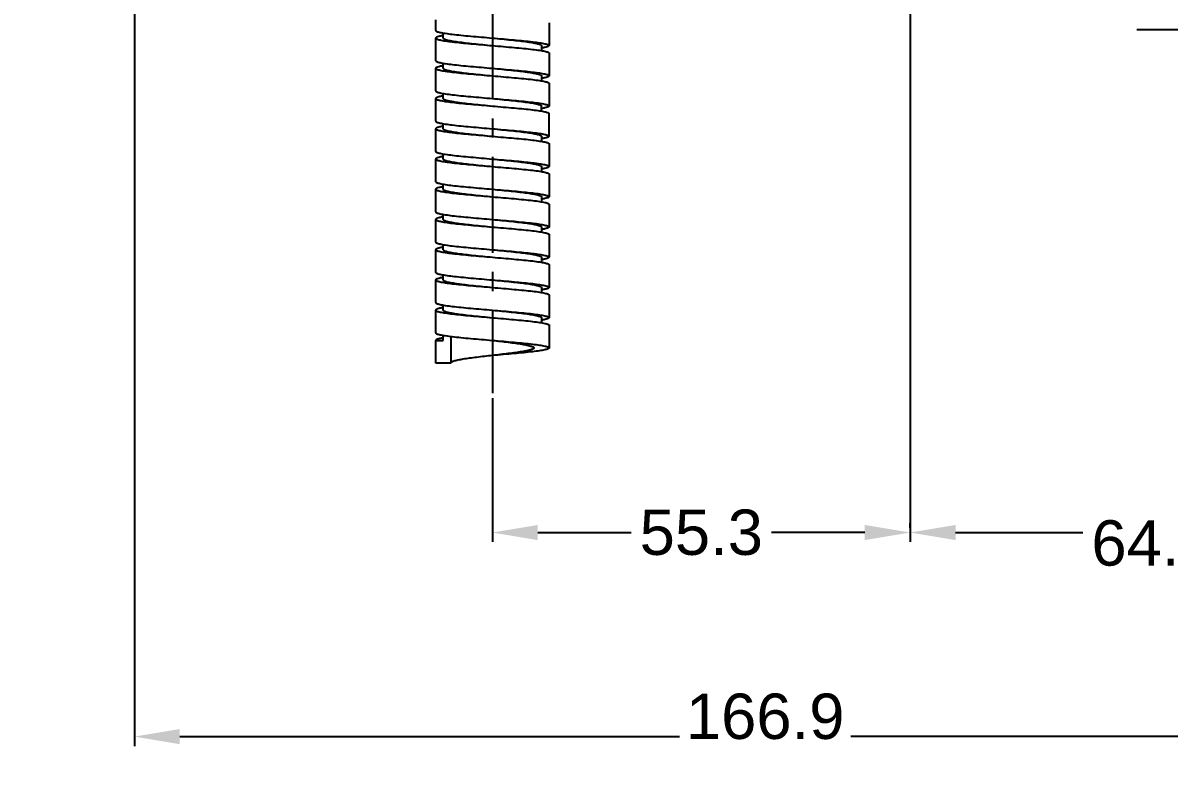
# Model space of a CAD drawing. Header units: millimetres. Extents: x 14221 to 15062, y 1145 to 1740.
# Drawn here: x 14759.9 to 14911.5, y 1253.7 to 1352.5 of the extents above; entities that cross this region are included whole.
import ezdxf

# ---------------------------------------------------------------- set-up
doc = ezdxf.new("R2010")
doc.units = ezdxf.units.MM
doc.linetypes.add('CENTERX2', pattern=[20.32, 12.7, -2.54, 2.54, -2.54])
doc.layers.add('CENTER', color=1, linetype='CENTERX2')
doc.layers.add('DIM', color=3, linetype='Continuous')
doc.styles.get("Standard").update_dxf_attribs({"font": 'arial.ttf'})
doc.dimstyles.new('ISO-25', dxfattribs={"dimtxt": 5, "dimasz": 5, "dimexe": 1.252, "dimexo": 0.625, "dimgap": 1, "dimtad": 1, "dimtoh": 1, "dimdec": 1, "dimdsep": 46, "dimtxsty": 'Standard', "dimcen": 0, "dimclrd": 3, "dimclre": 3, "dimclrt": 4, "dimadec": 0, "dimazin": 0, "dimtfac": 1, "dimtdec": 1, "dimtmove": 0, "dimatfit": 3, "dimfxl": 1, "dimarcsym": 0})

# ---------------------------------------------------------------- blocks, each defined once
blk = doc.blocks.new('*D42')
at = {"layer": 'DIM', "color": 3, "lineweight": -2, "transparency": 16777216}
for p, q in [((14906.31, 1501.87), (14693.02, 1501.87)), ((14694.27, 1495.87), (14694.27, 1371.92)), ((14694.27, 1237.11), (14694.27, 1361.06)), ((14693.65, 1231.11), (14693.02, 1231.11))]:
    blk.add_line(p, q, dxfattribs=at)
at = {"layer": 'DIM', "color": 3, "transparency": 16777216}
for points in [[(14693.27, 1495.87), (14695.27, 1495.87), (14694.27, 1501.87)], [(14693.27, 1237.11), (14695.27, 1237.11), (14694.27, 1231.11)]]:
    blk.add_solid(points, dxfattribs=at)
at = {"layer": 'DIM', "color": 4, "transparency": 16777216, "insert": (14694.27, 1366.49), "char_height": 6, "attachment_point": 5}
blk.add_mtext('(1650)', dxfattribs=at)
blk = doc.blocks.new('*D43')
at = {"layer": 'DIM', "color": 3, "lineweight": -2, "transparency": 16777216}
for p, q in [((14774.65, 1385.33), (14774.65, 1256.86)), ((14941.53, 1258.74), (14941.53, 1259.36)), ((14780.65, 1258.11), (14846.74, 1258.11)), ((14935.53, 1258.11), (14869.44, 1258.11))]:
    blk.add_line(p, q, dxfattribs=at)
at = {"layer": 'DIM', "color": 3, "transparency": 16777216}
for points in [[(14780.65, 1259.11), (14780.65, 1257.11), (14774.65, 1258.11)], [(14935.53, 1259.11), (14935.53, 1257.11), (14941.53, 1258.11)]]:
    blk.add_solid(points, dxfattribs=at)
at = {"layer": 'DIM', "color": 4, "transparency": 16777216, "insert": (14858.09, 1260.76), "char_height": 6, "attachment_point": 5}
blk.add_mtext('166.9', dxfattribs=at)
blk = doc.blocks.new('*D44')
at = {"layer": 'DIM', "color": 3, "lineweight": -2, "transparency": 16777216}
for p, q in [((14877.27, 1377.81), (14877.27, 1283.86)), ((14941.53, 1285.74), (14941.53, 1286.36)), ((14883.27, 1285.11), (14900.09, 1285.11)), ((14935.53, 1285.11), (14918.71, 1285.11))]:
    blk.add_line(p, q, dxfattribs=at)
at = {"layer": 'DIM', "color": 3, "transparency": 16777216}
for points in [[(14883.27, 1286.11), (14883.27, 1284.11), (14877.27, 1285.11)], [(14935.53, 1286.11), (14935.53, 1284.11), (14941.53, 1285.11)]]:
    blk.add_solid(points, dxfattribs=at)
at = {"layer": 'DIM', "color": 4, "transparency": 16777216, "insert": (14909.4, 1283.69), "char_height": 6, "attachment_point": 5}
blk.add_mtext('64.3', dxfattribs=at)
blk = doc.blocks.new('*D45')
at = {"layer": 'DIM', "color": 3, "lineweight": -2, "transparency": 16777216}
for p, q in [((14822.01, 1302.91), (14822.01, 1283.86)), ((14877.27, 1285.74), (14877.27, 1286.36)), ((14828.01, 1285.11), (14840.35, 1285.11)), ((14871.27, 1285.11), (14858.93, 1285.11))]:
    blk.add_line(p, q, dxfattribs=at)
at = {"layer": 'DIM', "color": 3, "transparency": 16777216}
for points in [[(14828.01, 1286.11), (14828.01, 1284.11), (14822.01, 1285.11)], [(14871.27, 1286.11), (14871.27, 1284.11), (14877.27, 1285.11)]]:
    blk.add_solid(points, dxfattribs=at)
at = {"layer": 'DIM', "color": 4, "transparency": 16777216, "insert": (14849.64, 1285.11), "char_height": 6, "attachment_point": 5}
blk.add_mtext('55.3', dxfattribs=at)

msp = doc.modelspace()

# ---------------------------------------------------------------- linework, layer by layer
at = {"color": 7, "linetype": 'Continuous'}
for p, q in [((14814.51, 1351.53), (14814.51, 1352.93)), ((14829.51, 1352.53), (14829.51, 1349.53)), ((14815.51, 1350.53), (14815.51, 1351.21)), ((14814.51, 1347.53), (14814.51, 1350.53)), ((14828.51, 1349.53), (14828.51, 1348.86)), ((14829.51, 1348.53), (14829.51, 1345.53)), ((14814.51, 1343.53), (14814.51, 1346.53)), ((14815.51, 1346.53), (14815.51, 1347.2)), ((14828.51, 1345.53), (14828.51, 1344.86)), ((14829.51, 1344.53), (14829.51, 1341.53)), ((14814.51, 1339.53), (14814.51, 1342.53)), ((14815.51, 1342.53), (14815.51, 1343.21)), ((14828.51, 1340.86), (14828.51, 1341.53)), ((14829.51, 1337.53), (14829.51, 1340.53)), ((14815.51, 1338.53), (14815.51, 1339.21)), ((14814.51, 1335.53), (14814.51, 1338.53)), ((14828.51, 1337.53), (14828.51, 1336.86)), ((14829.51, 1336.53), (14829.51, 1333.53)), ((14814.51, 1331.53), (14814.51, 1334.53)), ((14815.51, 1334.53), (14815.51, 1335.2)), ((14828.51, 1333.53), (14828.51, 1332.87)), ((14815.51, 1330.53), (14815.51, 1331.21)), ((14829.51, 1332.53), (14829.51, 1329.53)), ((14814.51, 1327.53), (14814.51, 1330.53)), ((14828.51, 1329.53), (14828.51, 1328.86)), ((14829.51, 1328.53), (14829.51, 1325.53)), ((14815.51, 1326.53), (14815.51, 1327.2)), ((14814.51, 1323.53), (14814.51, 1326.53)), ((14828.51, 1325.53), (14828.51, 1324.86)), ((14829.51, 1324.53), (14829.51, 1321.53)), ((14814.51, 1319.53), (14814.51, 1322.53)), ((14815.51, 1322.53), (14815.51, 1323.21)), ((14828.51, 1321.53), (14828.51, 1320.86)), ((14829.51, 1320.53), (14829.51, 1317.53)), ((14815.51, 1318.53), (14815.51, 1319.21)), ((14814.51, 1315.53), (14814.51, 1318.53)), ((14828.51, 1317.53), (14828.51, 1316.86)), ((14829.51, 1316.53), (14829.51, 1313.53)), ((14814.51, 1311.53), (14814.51, 1314.53)), ((14815.51, 1314.53), (14815.51, 1315.2)), ((14828.51, 1313.53), (14828.51, 1312.87)), ((14829.51, 1312.53), (14829.51, 1309.53)), ((14814.51, 1310.53), (14815.51, 1310.53)), ((14814.51, 1307.53), (14814.51, 1310.53)), ((14815.51, 1310.53), (14815.51, 1311.21)), ((14816.51, 1311.06), (14816.51, 1307.53)), ((14816.51, 1307.53), (14814.51, 1307.53))]:
    msp.add_line(p, q, dxfattribs=at)
for points, knots in [([(14814.51, 1351.53), (14814.51, 1351.51), (14814.54, 1351.47), (14814.59, 1351.44), (14814.69, 1351.39), (14814.85, 1351.34), (14815.23, 1351.25), (14815.85, 1351.14), (14816.77, 1351.02), (14817.9, 1350.9), (14819.18, 1350.78), (14820.57, 1350.66), (14821.52, 1350.58), (14822.01, 1350.53)], [0, 0, 0, 0, 0.009478, 0.016681, 0.025909, 0.050786, 0.084367, 0.176852, 0.300435, 0.450587, 0.621657, 0.807151, 1, 1, 1, 1]), ([(14815.49, 1350.86), (14815.35, 1350.84), (14815.11, 1350.79), (14814.82, 1350.72), (14814.66, 1350.66), (14814.57, 1350.62), (14814.51, 1350.57), (14814.51, 1350.53)], [0, 0, 0, 0, 0.407973, 0.709117, 0.819033, 0.902363, 1, 1, 1, 1]), ([(14814.51, 1350.53), (14814.51, 1350.51), (14814.54, 1350.47), (14814.59, 1350.44), (14814.69, 1350.39), (14814.85, 1350.34), (14815.23, 1350.25), (14815.85, 1350.14), (14816.77, 1350.02), (14817.9, 1349.9), (14819.18, 1349.78), (14820.57, 1349.66), (14821.52, 1349.58), (14822.01, 1349.53)], [0, 0, 0, 0, 0.009481, 0.016681, 0.025908, 0.050788, 0.084367, 0.176853, 0.300437, 0.450589, 0.621659, 0.807151, 1, 1, 1, 1]), ([(14815.51, 1350.53), (14815.51, 1350.51), (14815.55, 1350.45), (14815.65, 1350.4), (14815.81, 1350.34), (14816.02, 1350.28), (14816.29, 1350.22), (14816.76, 1350.13), (14817.47, 1350.02), (14818.44, 1349.9), (14819.55, 1349.78), (14820.76, 1349.66), (14821.59, 1349.58), (14822.01, 1349.53)], [0, 0, 0, 0, 0.010544, 0.027525, 0.052735, 0.0865, 0.128709, 0.179076, 0.302476, 0.452266, 0.622846, 0.807766, 1, 1, 1, 1]), ([(14822.01, 1350.53), (14822.43, 1350.49), (14823.26, 1350.41), (14824.47, 1350.29), (14825.58, 1350.17), (14826.55, 1350.05), (14827.26, 1349.94), (14827.72, 1349.85), (14828, 1349.79), (14828.21, 1349.73), (14828.37, 1349.67), (14828.47, 1349.61), (14828.51, 1349.56), (14828.51, 1349.53)], [0, 0, 0, 0, 0.192234, 0.377154, 0.547734, 0.697524, 0.820925, 0.871289, 0.913501, 0.947263, 0.972476, 0.989454, 1, 1, 1, 1]), ([(14822.01, 1350.53), (14822.5, 1350.49), (14823.45, 1350.41), (14824.84, 1350.29), (14826.12, 1350.17), (14827.25, 1350.05), (14828.17, 1349.93), (14828.79, 1349.82), (14829.17, 1349.73), (14829.33, 1349.68), (14829.42, 1349.63), (14829.48, 1349.6), (14829.51, 1349.56), (14829.51, 1349.53)], [0, 0, 0, 0, 0.192849, 0.378342, 0.549411, 0.699563, 0.823146, 0.915631, 0.949213, 0.974091, 0.98332, 0.99052, 1, 1, 1, 1]), ([(14822.01, 1349.53), (14822.5, 1349.49), (14823.45, 1349.41), (14824.84, 1349.29), (14826.12, 1349.17), (14827.25, 1349.05), (14828.17, 1348.93), (14828.79, 1348.82), (14829.17, 1348.73), (14829.33, 1348.68), (14829.42, 1348.63), (14829.48, 1348.6), (14829.51, 1348.56), (14829.51, 1348.53)], [0, 0, 0, 0, 0.192849, 0.378342, 0.549412, 0.699565, 0.823148, 0.915634, 0.949212, 0.974093, 0.983318, 0.99052, 1, 1, 1, 1]), ([(14829.51, 1349.53), (14829.51, 1349.5), (14829.45, 1349.45), (14829.36, 1349.41), (14829.2, 1349.35), (14828.92, 1349.28), (14828.68, 1349.23), (14828.54, 1349.21)], [0, 0, 0, 0, 0.097892, 0.181246, 0.29113, 0.592165, 1, 1, 1, 1]), ([(14814.51, 1347.53), (14814.51, 1347.51), (14814.54, 1347.47), (14814.59, 1347.44), (14814.69, 1347.39), (14814.85, 1347.34), (14815.23, 1347.25), (14815.85, 1347.14), (14816.77, 1347.02), (14817.9, 1346.9), (14819.18, 1346.78), (14820.57, 1346.66), (14821.52, 1346.58), (14822.01, 1346.53)], [0, 0, 0, 0, 0.009481, 0.016681, 0.025908, 0.050788, 0.084367, 0.176853, 0.300437, 0.450589, 0.621659, 0.807151, 1, 1, 1, 1]), ([(14815.48, 1346.86), (14815.34, 1346.84), (14815.1, 1346.79), (14814.82, 1346.72), (14814.66, 1346.66), (14814.57, 1346.62), (14814.51, 1346.57), (14814.51, 1346.53)], [0, 0, 0, 0, 0.407813, 0.708859, 0.818723, 0.902095, 1, 1, 1, 1]), ([(14814.51, 1346.53), (14814.51, 1346.51), (14814.54, 1346.47), (14814.59, 1346.44), (14814.69, 1346.39), (14814.85, 1346.34), (14815.23, 1346.25), (14815.85, 1346.14), (14816.77, 1346.02), (14817.9, 1345.9), (14819.18, 1345.78), (14820.57, 1345.66), (14821.52, 1345.58), (14822.01, 1345.53)], [0, 0, 0, 0, 0.009478, 0.01668, 0.025909, 0.050785, 0.084369, 0.176854, 0.300436, 0.450588, 0.621658, 0.807151, 1, 1, 1, 1]), ([(14815.51, 1346.53), (14815.51, 1346.51), (14815.55, 1346.45), (14815.65, 1346.4), (14815.81, 1346.34), (14816.02, 1346.28), (14816.29, 1346.22), (14816.76, 1346.13), (14817.47, 1346.02), (14818.44, 1345.9), (14819.55, 1345.78), (14820.76, 1345.66), (14821.59, 1345.58), (14822.01, 1345.53)], [0, 0, 0, 0, 0.010544, 0.027525, 0.052735, 0.086501, 0.128709, 0.179076, 0.302476, 0.452266, 0.622846, 0.807765, 1, 1, 1, 1]), ([(14822.01, 1346.53), (14822.43, 1346.49), (14823.26, 1346.41), (14824.47, 1346.29), (14825.58, 1346.17), (14826.55, 1346.05), (14827.26, 1345.94), (14827.72, 1345.85), (14828, 1345.79), (14828.21, 1345.73), (14828.37, 1345.67), (14828.47, 1345.61), (14828.51, 1345.56), (14828.51, 1345.53)], [0, 0, 0, 0, 0.192235, 0.377154, 0.547734, 0.697525, 0.820926, 0.871288, 0.913501, 0.947262, 0.972477, 0.989453, 1, 1, 1, 1]), ([(14822.01, 1346.53), (14822.5, 1346.49), (14823.45, 1346.41), (14824.84, 1346.29), (14826.12, 1346.17), (14827.25, 1346.05), (14828.17, 1345.93), (14828.79, 1345.82), (14829.17, 1345.73), (14829.33, 1345.68), (14829.42, 1345.63), (14829.48, 1345.6), (14829.51, 1345.56), (14829.51, 1345.53)], [0, 0, 0, 0, 0.192849, 0.378342, 0.549412, 0.699565, 0.823148, 0.915634, 0.949212, 0.974093, 0.983318, 0.99052, 1, 1, 1, 1]), ([(14822.01, 1345.53), (14822.5, 1345.49), (14823.45, 1345.41), (14824.84, 1345.29), (14826.12, 1345.17), (14827.25, 1345.05), (14828.17, 1344.93), (14828.79, 1344.82), (14829.17, 1344.73), (14829.33, 1344.68), (14829.42, 1344.63), (14829.48, 1344.6), (14829.51, 1344.56), (14829.51, 1344.53)], [0, 0, 0, 0, 0.192849, 0.378342, 0.549412, 0.699564, 0.823146, 0.915631, 0.949215, 0.974091, 0.98332, 0.990522, 1, 1, 1, 1]), ([(14829.51, 1345.53), (14829.51, 1345.5), (14829.45, 1345.45), (14829.36, 1345.41), (14829.19, 1345.34), (14828.91, 1345.27), (14828.66, 1345.23), (14828.52, 1345.2)], [0, 0, 0, 0, 0.097405, 0.180734, 0.290654, 0.591913, 1, 1, 1, 1]), ([(14814.51, 1343.53), (14814.51, 1343.51), (14814.54, 1343.47), (14814.59, 1343.44), (14814.69, 1343.39), (14814.85, 1343.34), (14815.23, 1343.25), (14815.85, 1343.14), (14816.77, 1343.02), (14817.9, 1342.9), (14819.18, 1342.78), (14820.57, 1342.66), (14821.52, 1342.58), (14822.01, 1342.53)], [0, 0, 0, 0, 0.009478, 0.01668, 0.025909, 0.050785, 0.084369, 0.176854, 0.300436, 0.450588, 0.621658, 0.807151, 1, 1, 1, 1]), ([(14815.5, 1342.87), (14815.36, 1342.84), (14815.11, 1342.79), (14814.83, 1342.73), (14814.66, 1342.66), (14814.57, 1342.62), (14814.51, 1342.57), (14814.51, 1342.53)], [0, 0, 0, 0, 0.408087, 0.709346, 0.819266, 0.902595, 1, 1, 1, 1]), ([(14814.51, 1342.53), (14814.51, 1342.51), (14814.54, 1342.47), (14814.59, 1342.44), (14814.69, 1342.39), (14814.85, 1342.34), (14815.23, 1342.25), (14815.85, 1342.14), (14816.77, 1342.02), (14817.9, 1341.9), (14819.18, 1341.78), (14820.57, 1341.66), (14821.52, 1341.58), (14822.01, 1341.53)], [0, 0, 0, 0, 0.00948, 0.016682, 0.025907, 0.050788, 0.084366, 0.176852, 0.300435, 0.450588, 0.621658, 0.807151, 1, 1, 1, 1]), ([(14815.51, 1342.53), (14815.51, 1342.51), (14815.55, 1342.45), (14815.65, 1342.4), (14815.81, 1342.34), (14816.02, 1342.28), (14816.29, 1342.22), (14816.76, 1342.13), (14817.47, 1342.02), (14818.44, 1341.9), (14819.55, 1341.78), (14820.76, 1341.66), (14821.59, 1341.58), (14822.01, 1341.53)], [0, 0, 0, 0, 0.010544, 0.027525, 0.052735, 0.086501, 0.128709, 0.179076, 0.302476, 0.452266, 0.622846, 0.807765, 1, 1, 1, 1]), ([(14822.01, 1342.53), (14822.43, 1342.49), (14823.26, 1342.41), (14824.47, 1342.29), (14825.58, 1342.17), (14826.55, 1342.05), (14827.26, 1341.94), (14827.72, 1341.85), (14828, 1341.79), (14828.21, 1341.73), (14828.37, 1341.67), (14828.47, 1341.61), (14828.51, 1341.56), (14828.51, 1341.53)], [0, 0, 0, 0, 0.192235, 0.377155, 0.547736, 0.697526, 0.820927, 0.871289, 0.913503, 0.947263, 0.972478, 0.989457, 1, 1, 1, 1]), ([(14822.01, 1342.53), (14822.5, 1342.49), (14823.45, 1342.41), (14824.84, 1342.29), (14826.12, 1342.17), (14827.25, 1342.05), (14828.17, 1341.93), (14828.79, 1341.82), (14829.17, 1341.73), (14829.33, 1341.68), (14829.42, 1341.63), (14829.48, 1341.6), (14829.51, 1341.56), (14829.51, 1341.53)], [0, 0, 0, 0, 0.192849, 0.378342, 0.549412, 0.699564, 0.823146, 0.915631, 0.949215, 0.974091, 0.98332, 0.990522, 1, 1, 1, 1]), ([(14822.01, 1341.53), (14822.5, 1341.49), (14823.45, 1341.41), (14824.84, 1341.29), (14826.12, 1341.17), (14827.25, 1341.05), (14828.17, 1340.93), (14828.85, 1340.81), (14829.27, 1340.71), (14829.46, 1340.62), (14829.51, 1340.56), (14829.51, 1340.53)], [0, 0, 0, 0, 0.192868, 0.37838, 0.549467, 0.699634, 0.82323, 0.915725, 0.974134, 0.990521, 1, 1, 1, 1]), ([(14829.51, 1341.53), (14829.51, 1341.5), (14829.45, 1341.45), (14829.36, 1341.41), (14829.2, 1341.35), (14828.92, 1341.28), (14828.68, 1341.23), (14828.54, 1341.21)], [0, 0, 0, 0, 0.097905, 0.181277, 0.291141, 0.592187, 1, 1, 1, 1]), ([(14814.51, 1339.53), (14814.51, 1339.51), (14814.54, 1339.47), (14814.59, 1339.44), (14814.69, 1339.39), (14814.85, 1339.34), (14815.23, 1339.25), (14815.85, 1339.14), (14816.77, 1339.02), (14817.9, 1338.9), (14819.18, 1338.78), (14820.57, 1338.66), (14821.52, 1338.58), (14822.01, 1338.53)], [0, 0, 0, 0, 0.00948, 0.016682, 0.025907, 0.050788, 0.084366, 0.176852, 0.300435, 0.450588, 0.621658, 0.807151, 1, 1, 1, 1]), ([(14815.48, 1338.86), (14815.34, 1338.84), (14815.1, 1338.79), (14814.82, 1338.72), (14814.66, 1338.66), (14814.57, 1338.62), (14814.51, 1338.57), (14814.51, 1338.53)], [0, 0, 0, 0, 0.407835, 0.70887, 0.818754, 0.902108, 1, 1, 1, 1]), ([(14814.51, 1338.53), (14814.51, 1338.51), (14814.54, 1338.47), (14814.59, 1338.44), (14814.69, 1338.39), (14814.85, 1338.34), (14815.23, 1338.25), (14815.85, 1338.14), (14816.77, 1338.02), (14817.9, 1337.9), (14819.18, 1337.78), (14820.57, 1337.66), (14821.52, 1337.58), (14822.01, 1337.53)], [0, 0, 0, 0, 0.00948, 0.01668, 0.025909, 0.050787, 0.084369, 0.176854, 0.300437, 0.450589, 0.621658, 0.807151, 1, 1, 1, 1]), ([(14815.51, 1338.53), (14815.51, 1338.51), (14815.55, 1338.45), (14815.65, 1338.4), (14815.81, 1338.34), (14816.02, 1338.28), (14816.29, 1338.22), (14816.76, 1338.13), (14817.47, 1338.02), (14818.44, 1337.9), (14819.55, 1337.78), (14820.76, 1337.66), (14821.59, 1337.58), (14822.01, 1337.53)], [0, 0, 0, 0, 0.010544, 0.027525, 0.052735, 0.0865, 0.128709, 0.179075, 0.302476, 0.452266, 0.622846, 0.807765, 1, 1, 1, 1]), ([(14822.01, 1338.53), (14822.43, 1338.49), (14823.26, 1338.41), (14824.47, 1338.29), (14825.58, 1338.17), (14826.55, 1338.05), (14827.26, 1337.94), (14827.72, 1337.85), (14828, 1337.79), (14828.21, 1337.73), (14828.37, 1337.67), (14828.47, 1337.61), (14828.51, 1337.56), (14828.51, 1337.53)], [0, 0, 0, 0, 0.192235, 0.377155, 0.547735, 0.697526, 0.820927, 0.871288, 0.913502, 0.947262, 0.972477, 0.989453, 1, 1, 1, 1]), ([(14822.01, 1338.53), (14822.5, 1338.49), (14823.45, 1338.41), (14824.84, 1338.29), (14826.12, 1338.17), (14827.25, 1338.05), (14828.17, 1337.93), (14828.85, 1337.81), (14829.27, 1337.71), (14829.46, 1337.62), (14829.51, 1337.56), (14829.51, 1337.53)], [0, 0, 0, 0, 0.192868, 0.37838, 0.549467, 0.699634, 0.82323, 0.915725, 0.974134, 0.990521, 1, 1, 1, 1]), ([(14822.01, 1337.53), (14822.5, 1337.49), (14823.45, 1337.41), (14824.84, 1337.29), (14826.12, 1337.17), (14827.25, 1337.05), (14828.17, 1336.93), (14828.79, 1336.82), (14829.17, 1336.73), (14829.33, 1336.68), (14829.42, 1336.63), (14829.48, 1336.6), (14829.51, 1336.56), (14829.51, 1336.53)], [0, 0, 0, 0, 0.192849, 0.378343, 0.549413, 0.699565, 0.823148, 0.915633, 0.949214, 0.974091, 0.983319, 0.990522, 1, 1, 1, 1]), ([(14829.51, 1337.53), (14829.51, 1337.5), (14829.45, 1337.45), (14829.36, 1337.41), (14829.19, 1337.34), (14828.91, 1337.28), (14828.67, 1337.23), (14828.52, 1337.2)], [0, 0, 0, 0, 0.097625, 0.180964, 0.290881, 0.592025, 1, 1, 1, 1]), ([(14814.51, 1335.53), (14814.51, 1335.51), (14814.54, 1335.47), (14814.59, 1335.44), (14814.69, 1335.39), (14814.85, 1335.34), (14815.23, 1335.25), (14815.85, 1335.14), (14816.77, 1335.02), (14817.9, 1334.9), (14819.18, 1334.78), (14820.57, 1334.66), (14821.52, 1334.58), (14822.01, 1334.53)], [0, 0, 0, 0, 0.00948, 0.01668, 0.025909, 0.050787, 0.084369, 0.176854, 0.300437, 0.450589, 0.621658, 0.807151, 1, 1, 1, 1]), ([(14815.49, 1334.86), (14815.35, 1334.84), (14815.1, 1334.79), (14814.82, 1334.72), (14814.66, 1334.66), (14814.57, 1334.62), (14814.51, 1334.57), (14814.51, 1334.53)], [0, 0, 0, 0, 0.407901, 0.709024, 0.818905, 0.902273, 1, 1, 1, 1]), ([(14814.51, 1334.53), (14814.51, 1334.51), (14814.54, 1334.47), (14814.59, 1334.44), (14814.69, 1334.39), (14814.85, 1334.34), (14815.23, 1334.25), (14815.85, 1334.14), (14816.77, 1334.02), (14817.9, 1333.9), (14819.18, 1333.78), (14820.57, 1333.66), (14821.52, 1333.58), (14822.01, 1333.53)], [0, 0, 0, 0, 0.009478, 0.016681, 0.025909, 0.050786, 0.084367, 0.176852, 0.300435, 0.450587, 0.621657, 0.807151, 1, 1, 1, 1]), ([(14815.51, 1334.53), (14815.51, 1334.51), (14815.55, 1334.45), (14815.65, 1334.4), (14815.81, 1334.34), (14816.02, 1334.28), (14816.29, 1334.22), (14816.76, 1334.13), (14817.47, 1334.02), (14818.44, 1333.9), (14819.55, 1333.78), (14820.76, 1333.66), (14821.59, 1333.58), (14822.01, 1333.53)], [0, 0, 0, 0, 0.010544, 0.027525, 0.052735, 0.0865, 0.12871, 0.179075, 0.302476, 0.452265, 0.622845, 0.807765, 1, 1, 1, 1]), ([(14822.01, 1334.53), (14822.43, 1334.49), (14823.26, 1334.41), (14824.47, 1334.29), (14825.58, 1334.17), (14826.55, 1334.05), (14827.26, 1333.94), (14827.72, 1333.85), (14828, 1333.79), (14828.21, 1333.73), (14828.37, 1333.67), (14828.47, 1333.61), (14828.51, 1333.56), (14828.51, 1333.53)], [0, 0, 0, 0, 0.192235, 0.377155, 0.547735, 0.697526, 0.820927, 0.871288, 0.913502, 0.947262, 0.972477, 0.989454, 1, 1, 1, 1]), ([(14822.01, 1334.53), (14822.5, 1334.49), (14823.45, 1334.41), (14824.84, 1334.29), (14826.12, 1334.17), (14827.25, 1334.05), (14828.17, 1333.93), (14828.79, 1333.82), (14829.17, 1333.73), (14829.33, 1333.68), (14829.42, 1333.63), (14829.48, 1333.6), (14829.51, 1333.56), (14829.51, 1333.53)], [0, 0, 0, 0, 0.192849, 0.378343, 0.549413, 0.699565, 0.823148, 0.915633, 0.949214, 0.974091, 0.983319, 0.990522, 1, 1, 1, 1]), ([(14822.01, 1333.53), (14822.5, 1333.49), (14823.45, 1333.41), (14824.84, 1333.29), (14826.12, 1333.17), (14827.25, 1333.05), (14828.17, 1332.93), (14828.79, 1332.82), (14829.17, 1332.73), (14829.33, 1332.68), (14829.42, 1332.63), (14829.48, 1332.6), (14829.51, 1332.56), (14829.51, 1332.53)], [0, 0, 0, 0, 0.192849, 0.378342, 0.549411, 0.699563, 0.823146, 0.915631, 0.949213, 0.974091, 0.98332, 0.99052, 1, 1, 1, 1]), ([(14829.51, 1333.53), (14829.51, 1333.5), (14829.45, 1333.45), (14829.36, 1333.41), (14829.2, 1333.35), (14828.92, 1333.28), (14828.67, 1333.23), (14828.53, 1333.21)], [0, 0, 0, 0, 0.097727, 0.181095, 0.290976, 0.592099, 1, 1, 1, 1]), ([(14814.51, 1331.53), (14814.51, 1331.51), (14814.54, 1331.47), (14814.59, 1331.44), (14814.69, 1331.39), (14814.85, 1331.34), (14815.23, 1331.25), (14815.85, 1331.14), (14816.77, 1331.02), (14817.9, 1330.9), (14819.18, 1330.78), (14820.57, 1330.66), (14821.52, 1330.58), (14822.01, 1330.53)], [0, 0, 0, 0, 0.009478, 0.016681, 0.025909, 0.050786, 0.084367, 0.176852, 0.300435, 0.450587, 0.621657, 0.807151, 1, 1, 1, 1]), ([(14815.49, 1330.86), (14815.35, 1330.84), (14815.11, 1330.79), (14814.82, 1330.72), (14814.66, 1330.66), (14814.57, 1330.62), (14814.51, 1330.57), (14814.51, 1330.53)], [0, 0, 0, 0, 0.407973, 0.709117, 0.819033, 0.902363, 1, 1, 1, 1]), ([(14814.51, 1330.53), (14814.51, 1330.51), (14814.54, 1330.47), (14814.59, 1330.44), (14814.69, 1330.39), (14814.85, 1330.34), (14815.23, 1330.25), (14815.85, 1330.14), (14816.77, 1330.02), (14817.9, 1329.9), (14819.18, 1329.78), (14820.57, 1329.66), (14821.52, 1329.58), (14822.01, 1329.53)], [0, 0, 0, 0, 0.009481, 0.016681, 0.025908, 0.050788, 0.084367, 0.176853, 0.300437, 0.450589, 0.621659, 0.807151, 1, 1, 1, 1]), ([(14815.51, 1330.53), (14815.51, 1330.51), (14815.55, 1330.45), (14815.65, 1330.4), (14815.81, 1330.34), (14816.02, 1330.28), (14816.29, 1330.22), (14816.76, 1330.13), (14817.47, 1330.02), (14818.44, 1329.9), (14819.55, 1329.78), (14820.76, 1329.66), (14821.59, 1329.58), (14822.01, 1329.53)], [0, 0, 0, 0, 0.010545, 0.027525, 0.052736, 0.086499, 0.12871, 0.179074, 0.302475, 0.452265, 0.622845, 0.807765, 1, 1, 1, 1]), ([(14822.01, 1330.53), (14822.43, 1330.49), (14823.26, 1330.41), (14824.47, 1330.29), (14825.58, 1330.17), (14826.55, 1330.05), (14827.26, 1329.94), (14827.72, 1329.85), (14828, 1329.79), (14828.21, 1329.73), (14828.37, 1329.67), (14828.47, 1329.61), (14828.51, 1329.56), (14828.51, 1329.53)], [0, 0, 0, 0, 0.192235, 0.377155, 0.547735, 0.697526, 0.820927, 0.871288, 0.913502, 0.947263, 0.972476, 0.989454, 1, 1, 1, 1]), ([(14822.01, 1330.53), (14822.5, 1330.49), (14823.45, 1330.41), (14824.84, 1330.29), (14826.12, 1330.17), (14827.25, 1330.05), (14828.17, 1329.93), (14828.79, 1329.82), (14829.17, 1329.73), (14829.33, 1329.68), (14829.42, 1329.63), (14829.48, 1329.6), (14829.51, 1329.56), (14829.51, 1329.53)], [0, 0, 0, 0, 0.192849, 0.378342, 0.549411, 0.699563, 0.823146, 0.915631, 0.949213, 0.974091, 0.98332, 0.99052, 1, 1, 1, 1]), ([(14822.01, 1329.53), (14822.5, 1329.49), (14823.45, 1329.41), (14824.84, 1329.29), (14826.12, 1329.17), (14827.25, 1329.05), (14828.17, 1328.93), (14828.79, 1328.82), (14829.17, 1328.73), (14829.33, 1328.68), (14829.42, 1328.63), (14829.48, 1328.6), (14829.51, 1328.56), (14829.51, 1328.53)], [0, 0, 0, 0, 0.192849, 0.378342, 0.549412, 0.699565, 0.823148, 0.915634, 0.949212, 0.974093, 0.983318, 0.99052, 1, 1, 1, 1]), ([(14829.51, 1329.53), (14829.51, 1329.5), (14829.45, 1329.45), (14829.36, 1329.41), (14829.2, 1329.35), (14828.92, 1329.28), (14828.68, 1329.23), (14828.54, 1329.21)], [0, 0, 0, 0, 0.097892, 0.181246, 0.29113, 0.592165, 1, 1, 1, 1]), ([(14814.51, 1327.53), (14814.51, 1327.51), (14814.54, 1327.47), (14814.59, 1327.44), (14814.69, 1327.39), (14814.85, 1327.34), (14815.23, 1327.25), (14815.85, 1327.14), (14816.77, 1327.02), (14817.9, 1326.9), (14819.18, 1326.78), (14820.57, 1326.66), (14821.52, 1326.58), (14822.01, 1326.53)], [0, 0, 0, 0, 0.009481, 0.016681, 0.025908, 0.050788, 0.084367, 0.176853, 0.300437, 0.450589, 0.621659, 0.807151, 1, 1, 1, 1]), ([(14815.48, 1326.86), (14815.34, 1326.84), (14815.1, 1326.79), (14814.82, 1326.72), (14814.66, 1326.66), (14814.57, 1326.62), (14814.51, 1326.57), (14814.51, 1326.53)], [0, 0, 0, 0, 0.407813, 0.708859, 0.818723, 0.902095, 1, 1, 1, 1]), ([(14814.51, 1326.53), (14814.51, 1326.51), (14814.54, 1326.47), (14814.59, 1326.44), (14814.69, 1326.39), (14814.85, 1326.34), (14815.23, 1326.25), (14815.85, 1326.14), (14816.77, 1326.02), (14817.9, 1325.9), (14819.18, 1325.78), (14820.57, 1325.66), (14821.52, 1325.58), (14822.01, 1325.53)], [0, 0, 0, 0, 0.009478, 0.01668, 0.025909, 0.050785, 0.084369, 0.176854, 0.300437, 0.450587, 0.62166, 0.807146, 1, 1, 1, 1]), ([(14815.51, 1326.53), (14815.51, 1326.51), (14815.55, 1326.45), (14815.65, 1326.4), (14815.81, 1326.34), (14816.02, 1326.28), (14816.29, 1326.22), (14816.76, 1326.13), (14817.47, 1326.02), (14818.44, 1325.9), (14819.55, 1325.78), (14820.76, 1325.66), (14821.59, 1325.58), (14822.01, 1325.53)], [0, 0, 0, 0, 0.010545, 0.027524, 0.052736, 0.086499, 0.128711, 0.179074, 0.302475, 0.452264, 0.622846, 0.807763, 1, 1, 1, 1]), ([(14822.01, 1326.53), (14822.43, 1326.49), (14823.26, 1326.41), (14824.47, 1326.29), (14825.58, 1326.17), (14826.55, 1326.05), (14827.26, 1325.94), (14827.72, 1325.85), (14828, 1325.79), (14828.21, 1325.73), (14828.37, 1325.67), (14828.47, 1325.61), (14828.51, 1325.56), (14828.51, 1325.53)], [0, 0, 0, 0, 0.192237, 0.377154, 0.547736, 0.697525, 0.820926, 0.871289, 0.913501, 0.947264, 0.972476, 0.989455, 1, 1, 1, 1]), ([(14822.01, 1326.53), (14822.5, 1326.49), (14823.45, 1326.41), (14824.84, 1326.29), (14826.12, 1326.17), (14827.25, 1326.05), (14828.17, 1325.93), (14828.79, 1325.82), (14829.17, 1325.73), (14829.33, 1325.68), (14829.42, 1325.63), (14829.48, 1325.6), (14829.51, 1325.56), (14829.51, 1325.53)], [0, 0, 0, 0, 0.192849, 0.378342, 0.549412, 0.699565, 0.823148, 0.915634, 0.949212, 0.974093, 0.983318, 0.99052, 1, 1, 1, 1]), ([(14822.01, 1325.53), (14822.5, 1325.49), (14823.45, 1325.41), (14824.84, 1325.29), (14826.12, 1325.17), (14827.25, 1325.05), (14828.17, 1324.93), (14828.79, 1324.82), (14829.17, 1324.73), (14829.33, 1324.68), (14829.42, 1324.63), (14829.48, 1324.6), (14829.51, 1324.56), (14829.51, 1324.53)], [0, 0, 0, 0, 0.192854, 0.37834, 0.549413, 0.699563, 0.823146, 0.915631, 0.949215, 0.974091, 0.98332, 0.990522, 1, 1, 1, 1]), ([(14829.51, 1325.53), (14829.51, 1325.5), (14829.45, 1325.45), (14829.36, 1325.41), (14829.19, 1325.34), (14828.91, 1325.27), (14828.66, 1325.23), (14828.52, 1325.2)], [0, 0, 0, 0, 0.097405, 0.180734, 0.290654, 0.591913, 1, 1, 1, 1]), ([(14814.51, 1323.53), (14814.51, 1323.51), (14814.54, 1323.47), (14814.59, 1323.44), (14814.69, 1323.39), (14814.85, 1323.34), (14815.23, 1323.25), (14815.85, 1323.14), (14816.77, 1323.02), (14817.9, 1322.9), (14819.18, 1322.78), (14820.57, 1322.66), (14821.52, 1322.58), (14822.01, 1322.53)], [0, 0, 0, 0, 0.009478, 0.01668, 0.025909, 0.050785, 0.084369, 0.176854, 0.300437, 0.450587, 0.62166, 0.807146, 1, 1, 1, 1]), ([(14815.5, 1322.87), (14815.36, 1322.84), (14815.11, 1322.79), (14814.83, 1322.73), (14814.66, 1322.66), (14814.57, 1322.62), (14814.51, 1322.57), (14814.51, 1322.53)], [0, 0, 0, 0, 0.408087, 0.709346, 0.819266, 0.902595, 1, 1, 1, 1]), ([(14814.51, 1322.53), (14814.51, 1322.51), (14814.54, 1322.47), (14814.59, 1322.44), (14814.69, 1322.39), (14814.85, 1322.34), (14815.23, 1322.25), (14815.85, 1322.14), (14816.77, 1322.02), (14817.9, 1321.9), (14819.18, 1321.78), (14820.57, 1321.66), (14821.52, 1321.58), (14822.01, 1321.53)], [0, 0, 0, 0, 0.00948, 0.016682, 0.025907, 0.050788, 0.084366, 0.176852, 0.300435, 0.450588, 0.621658, 0.807151, 1, 1, 1, 1]), ([(14815.51, 1322.53), (14815.51, 1322.51), (14815.55, 1322.45), (14815.65, 1322.4), (14815.81, 1322.34), (14816.02, 1322.28), (14816.29, 1322.22), (14816.76, 1322.13), (14817.47, 1322.02), (14818.44, 1321.9), (14819.55, 1321.78), (14820.76, 1321.66), (14821.59, 1321.58), (14822.01, 1321.53)], [0, 0, 0, 0, 0.010546, 0.027524, 0.052737, 0.086498, 0.128712, 0.179073, 0.302474, 0.452265, 0.622845, 0.807765, 1, 1, 1, 1]), ([(14822.01, 1322.53), (14822.43, 1322.49), (14823.26, 1322.41), (14824.47, 1322.29), (14825.58, 1322.17), (14826.55, 1322.05), (14827.26, 1321.94), (14827.72, 1321.85), (14828, 1321.79), (14828.21, 1321.73), (14828.37, 1321.67), (14828.47, 1321.61), (14828.51, 1321.56), (14828.51, 1321.53)], [0, 0, 0, 0, 0.192235, 0.377155, 0.547735, 0.697525, 0.820926, 0.87129, 0.913501, 0.947264, 0.972475, 0.989455, 1, 1, 1, 1]), ([(14822.01, 1322.53), (14822.5, 1322.49), (14823.45, 1322.41), (14824.84, 1322.29), (14826.12, 1322.17), (14827.25, 1322.05), (14828.17, 1321.93), (14828.79, 1321.82), (14829.17, 1321.73), (14829.33, 1321.68), (14829.42, 1321.63), (14829.48, 1321.6), (14829.51, 1321.56), (14829.51, 1321.53)], [0, 0, 0, 0, 0.192854, 0.37834, 0.549413, 0.699563, 0.823146, 0.915631, 0.949215, 0.974091, 0.98332, 0.990522, 1, 1, 1, 1]), ([(14822.01, 1321.53), (14822.5, 1321.49), (14823.45, 1321.41), (14824.84, 1321.29), (14826.12, 1321.17), (14827.25, 1321.05), (14828.17, 1320.93), (14828.79, 1320.82), (14829.17, 1320.73), (14829.33, 1320.68), (14829.42, 1320.63), (14829.48, 1320.6), (14829.51, 1320.56), (14829.51, 1320.53)], [0, 0, 0, 0, 0.192849, 0.378341, 0.549411, 0.699563, 0.823147, 0.915633, 0.949212, 0.974092, 0.983319, 0.990519, 1, 1, 1, 1]), ([(14829.51, 1321.53), (14829.51, 1321.5), (14829.45, 1321.45), (14829.36, 1321.41), (14829.2, 1321.35), (14828.92, 1321.28), (14828.68, 1321.23), (14828.54, 1321.21)], [0, 0, 0, 0, 0.097905, 0.181277, 0.291141, 0.592187, 1, 1, 1, 1]), ([(14814.51, 1319.53), (14814.51, 1319.51), (14814.54, 1319.47), (14814.59, 1319.44), (14814.69, 1319.39), (14814.85, 1319.34), (14815.23, 1319.25), (14815.85, 1319.14), (14816.77, 1319.02), (14817.9, 1318.9), (14819.18, 1318.78), (14820.57, 1318.66), (14821.52, 1318.58), (14822.01, 1318.53)], [0, 0, 0, 0, 0.00948, 0.016682, 0.025907, 0.050788, 0.084366, 0.176852, 0.300435, 0.450588, 0.621658, 0.807151, 1, 1, 1, 1]), ([(14815.48, 1318.86), (14815.34, 1318.84), (14815.1, 1318.79), (14814.82, 1318.72), (14814.66, 1318.66), (14814.57, 1318.62), (14814.51, 1318.57), (14814.51, 1318.53)], [0, 0, 0, 0, 0.407835, 0.70887, 0.818754, 0.902108, 1, 1, 1, 1]), ([(14814.51, 1318.53), (14814.51, 1318.51), (14814.54, 1318.47), (14814.59, 1318.44), (14814.69, 1318.39), (14814.85, 1318.34), (14815.23, 1318.25), (14815.85, 1318.14), (14816.77, 1318.02), (14817.9, 1317.9), (14819.18, 1317.78), (14820.57, 1317.66), (14821.52, 1317.58), (14822.01, 1317.53)], [0, 0, 0, 0, 0.00948, 0.01668, 0.025909, 0.050787, 0.084369, 0.176854, 0.300437, 0.450589, 0.621658, 0.807151, 1, 1, 1, 1]), ([(14815.51, 1318.53), (14815.51, 1318.51), (14815.55, 1318.45), (14815.65, 1318.4), (14815.81, 1318.34), (14816.02, 1318.28), (14816.29, 1318.22), (14816.76, 1318.13), (14817.47, 1318.02), (14818.44, 1317.9), (14819.55, 1317.78), (14820.76, 1317.66), (14821.59, 1317.58), (14822.01, 1317.53)], [0, 0, 0, 0, 0.010546, 0.027523, 0.052738, 0.086498, 0.128712, 0.179073, 0.302474, 0.452265, 0.622845, 0.807765, 1, 1, 1, 1]), ([(14822.01, 1318.53), (14822.43, 1318.49), (14823.26, 1318.41), (14824.47, 1318.29), (14825.58, 1318.17), (14826.55, 1318.05), (14827.26, 1317.94), (14827.72, 1317.85), (14828, 1317.79), (14828.21, 1317.73), (14828.37, 1317.67), (14828.47, 1317.61), (14828.51, 1317.56), (14828.51, 1317.53)], [0, 0, 0, 0, 0.192235, 0.377155, 0.547735, 0.697524, 0.820925, 0.87129, 0.9135, 0.947265, 0.972475, 0.989456, 1, 1, 1, 1]), ([(14822.01, 1318.53), (14822.5, 1318.49), (14823.45, 1318.41), (14824.84, 1318.29), (14826.12, 1318.17), (14827.25, 1318.05), (14828.17, 1317.93), (14828.79, 1317.82), (14829.17, 1317.73), (14829.33, 1317.68), (14829.42, 1317.63), (14829.48, 1317.6), (14829.51, 1317.56), (14829.51, 1317.53)], [0, 0, 0, 0, 0.192849, 0.378341, 0.549411, 0.699563, 0.823147, 0.915633, 0.949212, 0.974092, 0.983319, 0.990519, 1, 1, 1, 1]), ([(14822.01, 1317.53), (14822.5, 1317.49), (14823.45, 1317.41), (14824.84, 1317.29), (14826.12, 1317.17), (14827.25, 1317.05), (14828.17, 1316.93), (14828.79, 1316.82), (14829.17, 1316.73), (14829.33, 1316.68), (14829.42, 1316.63), (14829.48, 1316.6), (14829.51, 1316.56), (14829.51, 1316.53)], [0, 0, 0, 0, 0.192849, 0.378343, 0.549413, 0.699565, 0.823148, 0.915633, 0.949214, 0.974091, 0.983319, 0.990522, 1, 1, 1, 1]), ([(14829.51, 1317.53), (14829.51, 1317.5), (14829.45, 1317.45), (14829.36, 1317.41), (14829.19, 1317.34), (14828.91, 1317.28), (14828.67, 1317.23), (14828.52, 1317.2)], [0, 0, 0, 0, 0.097637, 0.180967, 0.290883, 0.592027, 1, 1, 1, 1]), ([(14814.51, 1315.53), (14814.51, 1315.51), (14814.54, 1315.47), (14814.59, 1315.44), (14814.69, 1315.39), (14814.85, 1315.34), (14815.23, 1315.25), (14815.85, 1315.14), (14816.77, 1315.02), (14817.9, 1314.9), (14819.18, 1314.78), (14820.57, 1314.66), (14821.52, 1314.58), (14822.01, 1314.53)], [0, 0, 0, 0, 0.00948, 0.01668, 0.025909, 0.050787, 0.084369, 0.176854, 0.300437, 0.450589, 0.621658, 0.807151, 1, 1, 1, 1]), ([(14815.49, 1314.86), (14815.35, 1314.84), (14815.1, 1314.79), (14814.82, 1314.72), (14814.66, 1314.66), (14814.57, 1314.62), (14814.51, 1314.57), (14814.51, 1314.53)], [0, 0, 0, 0, 0.407901, 0.709024, 0.818905, 0.902273, 1, 1, 1, 1]), ([(14814.51, 1314.53), (14814.51, 1314.51), (14814.54, 1314.47), (14814.59, 1314.44), (14814.69, 1314.39), (14814.85, 1314.34), (14815.23, 1314.25), (14815.85, 1314.14), (14816.77, 1314.02), (14817.9, 1313.9), (14819.18, 1313.78), (14820.57, 1313.66), (14821.52, 1313.58), (14822.01, 1313.53)], [0, 0, 0, 0, 0.009478, 0.016681, 0.025909, 0.050786, 0.084367, 0.176852, 0.300435, 0.450587, 0.621657, 0.807151, 1, 1, 1, 1]), ([(14815.51, 1314.53), (14815.51, 1314.51), (14815.55, 1314.45), (14815.65, 1314.4), (14815.81, 1314.34), (14816.02, 1314.28), (14816.29, 1314.22), (14816.76, 1314.13), (14817.47, 1314.02), (14818.44, 1313.9), (14819.55, 1313.78), (14820.76, 1313.66), (14821.59, 1313.58), (14822.01, 1313.53)], [0, 0, 0, 0, 0.010547, 0.027523, 0.052738, 0.086498, 0.128712, 0.179073, 0.302474, 0.452265, 0.622845, 0.807765, 1, 1, 1, 1]), ([(14822.01, 1314.53), (14822.43, 1314.49), (14823.26, 1314.41), (14824.47, 1314.29), (14825.58, 1314.17), (14826.55, 1314.05), (14827.26, 1313.94), (14827.72, 1313.85), (14828, 1313.79), (14828.21, 1313.73), (14828.37, 1313.67), (14828.47, 1313.61), (14828.51, 1313.56), (14828.51, 1313.53)], [0, 0, 0, 0, 0.192235, 0.377154, 0.547734, 0.697524, 0.820925, 0.871291, 0.9135, 0.947265, 0.972475, 0.989456, 1, 1, 1, 1]), ([(14822.01, 1314.53), (14822.5, 1314.49), (14823.45, 1314.41), (14824.84, 1314.29), (14826.12, 1314.17), (14827.25, 1314.05), (14828.17, 1313.93), (14828.79, 1313.82), (14829.17, 1313.73), (14829.33, 1313.68), (14829.42, 1313.63), (14829.48, 1313.6), (14829.51, 1313.56), (14829.51, 1313.53)], [0, 0, 0, 0, 0.192849, 0.378343, 0.549413, 0.699565, 0.823148, 0.915633, 0.949214, 0.974091, 0.983319, 0.990522, 1, 1, 1, 1]), ([(14822.01, 1313.53), (14822.5, 1313.49), (14823.45, 1313.41), (14824.84, 1313.29), (14826.12, 1313.17), (14827.25, 1313.05), (14828.17, 1312.93), (14828.79, 1312.82), (14829.17, 1312.73), (14829.33, 1312.68), (14829.42, 1312.63), (14829.48, 1312.6), (14829.51, 1312.56), (14829.51, 1312.53)], [0, 0, 0, 0, 0.192849, 0.378342, 0.549411, 0.699563, 0.823146, 0.915631, 0.949213, 0.974091, 0.98332, 0.99052, 1, 1, 1, 1]), ([(14829.51, 1313.53), (14829.51, 1313.5), (14829.45, 1313.45), (14829.36, 1313.41), (14829.2, 1313.35), (14828.92, 1313.28), (14828.67, 1313.23), (14828.53, 1313.21)], [0, 0, 0, 0, 0.097727, 0.181095, 0.290976, 0.592099, 1, 1, 1, 1]), ([(14814.51, 1311.53), (14814.51, 1311.51), (14814.54, 1311.47), (14814.59, 1311.44), (14814.69, 1311.39), (14814.85, 1311.34), (14815.23, 1311.25), (14815.85, 1311.14), (14816.77, 1311.02), (14817.9, 1310.9), (14819.18, 1310.78), (14820.57, 1310.66), (14821.52, 1310.58), (14822.01, 1310.53)], [0, 0, 0, 0, 0.009478, 0.016681, 0.025909, 0.050786, 0.084367, 0.176852, 0.300435, 0.450587, 0.621657, 0.807151, 1, 1, 1, 1]), ([(14815.49, 1310.86), (14815.35, 1310.84), (14815.11, 1310.79), (14814.82, 1310.72), (14814.66, 1310.66), (14814.57, 1310.62), (14814.51, 1310.57), (14814.51, 1310.53)], [0, 0, 0, 0, 0.407975, 0.709119, 0.819036, 0.902375, 1, 1, 1, 1]), ([(14822.01, 1310.53), (14822.71, 1310.45), (14823.73, 1310.34), (14825.03, 1310.17), (14825.85, 1310.05), (14826.45, 1309.94), (14826.85, 1309.85), (14827.08, 1309.79), (14827.26, 1309.73), (14827.41, 1309.67), (14827.51, 1309.59), (14827.51, 1309.53)], [0, 0, 0, 0, 0.375709, 0.545711, 0.6951, 0.818352, 0.868769, 0.91115, 0.945231, 0.970985, 1, 1, 1, 1]), ([(14822.01, 1310.53), (14822.5, 1310.49), (14823.45, 1310.41), (14824.84, 1310.29), (14826.12, 1310.17), (14827.25, 1310.05), (14828.17, 1309.93), (14828.79, 1309.82), (14829.17, 1309.73), (14829.33, 1309.68), (14829.42, 1309.63), (14829.48, 1309.6), (14829.51, 1309.56), (14829.51, 1309.53)], [0, 0, 0, 0, 0.192849, 0.378342, 0.549411, 0.699563, 0.823146, 0.915631, 0.949213, 0.974091, 0.98332, 0.99052, 1, 1, 1, 1]), ([(14822.01, 1308.53), (14821.31, 1308.45), (14820.29, 1308.34), (14818.99, 1308.17), (14818.17, 1308.05), (14817.57, 1307.94), (14817.17, 1307.85), (14816.94, 1307.79), (14816.76, 1307.73), (14816.61, 1307.67), (14816.51, 1307.59), (14816.51, 1307.53)], [0, 0, 0, 0, 0.37571, 0.545711, 0.6951, 0.818352, 0.868768, 0.911151, 0.945229, 0.970985, 1, 1, 1, 1]), ([(14829.51, 1309.53), (14829.51, 1309.51), (14829.48, 1309.47), (14829.42, 1309.44), (14829.33, 1309.39), (14829.17, 1309.34), (14828.79, 1309.25), (14828.17, 1309.14), (14827.25, 1309.02), (14826.12, 1308.9), (14824.84, 1308.78), (14823.45, 1308.66), (14822.5, 1308.58), (14822.01, 1308.53)], [0, 0, 0, 0, 0.00948, 0.016682, 0.025907, 0.050788, 0.084366, 0.176852, 0.300435, 0.450588, 0.621658, 0.807151, 1, 1, 1, 1]), ([(14827.51, 1309.53), (14827.51, 1309.48), (14827.41, 1309.4), (14827.26, 1309.34), (14827.08, 1309.28), (14826.85, 1309.22), (14826.45, 1309.13), (14825.85, 1309.02), (14825.03, 1308.9), (14823.73, 1308.73), (14822.71, 1308.62), (14822.01, 1308.53)], [0, 0, 0, 0, 0.029015, 0.054769, 0.088849, 0.131232, 0.181648, 0.3049, 0.454289, 0.62429, 1, 1, 1, 1])]:
    msp.add_open_spline(points, degree=3, knots=knots, dxfattribs=at)
at = {"layer": 'CENTER'}
for p, q in [((14822.01, 1436.43), (14822.01, 1303.53)), ((14907.25, 1351.67), (14965.72, 1351.67))]:
    msp.add_line(p, q, dxfattribs=at)

# ---------------------------------------------------------------- dimensions: what is measured, and where the dimension line sits
at = {"layer": 'DIM'}
dim = msp.add_linear_dim(base=(14694.27, 1231.11), p1=(14906.94, 1501.87), p2=(14694.27, 1231.11), angle=90, text='(1650)', dimstyle='ISO-25', override={"dimtxt": 6, "dimasz": 6, "dimgap": 1.5, "dimtih": 1, "dimtmove": 2}, dxfattribs=at)
dim.commit()
dim.dimension.update_dxf_attribs({"geometry": '*D42', "text_midpoint": (14694.27, 1366.49)})
for base, p1, p2, picture, middle in [((14941.53, 1258.11), (14774.65, 1385.96), (14941.53, 1258.11), '*D43', (14858.09, 1260.76)), ((14941.53, 1285.11), (14877.27, 1378.43), (14941.53, 1285.11), '*D44', (14909.4, 1283.69)), ((14877.27, 1285.11), (14822.01, 1303.53), (14877.27, 1285.11), '*D45', (14849.64, 1285.11))]:
    dim = msp.add_linear_dim(base=base, p1=p1, p2=p2, dimstyle='ISO-25', override={"dimtxt": 6, "dimasz": 6, "dimgap": 1.5, "dimtih": 1, "dimtmove": 2}, dxfattribs=at)
    dim.commit()
    dim.dimension.update_dxf_attribs({"geometry": picture, "text_midpoint": middle, "dimtype": 160})

doc.saveas('drawing.dxf')
